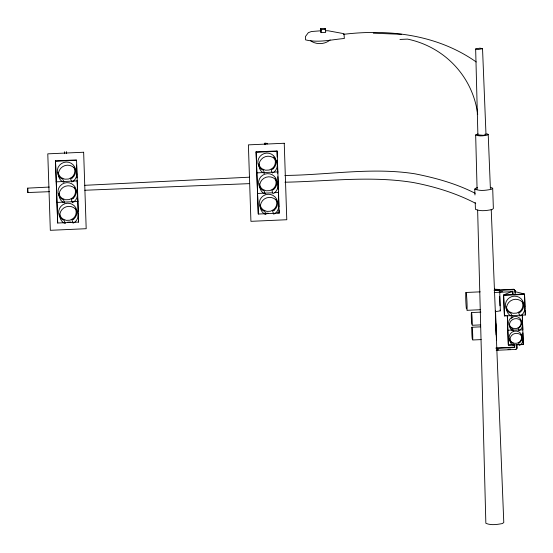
<?xml version="1.0" encoding="UTF-8"?>
<svg xmlns="http://www.w3.org/2000/svg" width="553" height="553" viewBox="0 0 553 553"><rect width="100%" height="100%" fill="white"/><g stroke="black" fill="none" stroke-linecap="round" stroke-linejoin="round"><path stroke-width="0.83" d="M49.3 187.066L27.726 188.131L27.65 189.914L27.871 192.541L49.438 191.677M27.871 192.541L27.726 188.131M64.473 152.649L64.625 153.07M66.339 152.566L66.491 152.987M265.129 143.427L265.074 144.692M266.899 143.151L267.099 143.711M266.933 143.593L267.085 144.008M516.765 345.59L516.841 347.851L515.908 349.427L496.207 350.305M515.908 349.427L516.993 348.272L516.868 344.505M475.649 48.975L479.935 48.159L482.534 48.671L485.99 134.483L483.453 135.333L477.889 134.849L475.649 48.975L478.248 49.48L482.534 48.671M477.087 189.313L475.663 134.946L478.103 133.916M486.764 133.75L488.216 134.386L487.262 135.126C483.502 135.817 479.271 136.529 475.663 134.946M474.958 194.974L474.764 189.064L476.119 188.006L477.543 187.737M490.629 187.356L492.695 188.262L491.34 189.326C485.963 190.315 479.921 191.324 474.764 189.064M330.155 39.913C324.908 44.468 316.309 44.897 310.682 40.784M495.391 311.636L500.361 310.855L499.739 291.977M343.351 34.355C389.236 28.735 437.665 34.784 476.209 61.964M84.678 185.317L249.493 177.188M284.871 175.446C328.206 175.066 371.906 166.992 415.061 173.836C435.764 177.948 456.329 183.651 475.193 193.294M320.629 28.597L325.205 28.397L325.53 29.302L325.634 32.427L321.058 32.634L320.629 28.597L321.058 32.634M320.954 29.509L325.53 29.302M399.95 39.443L407.513 39.104A90.872 89.068 -19.8 0 1 477.716 114.492M55.507 160.861L76.425 159.928L76.563 160.315L78.616 222.078L57.692 223.018L55.507 160.861L57.692 223.018M256.101 151.881L277.018 150.948L277.157 151.342L279.21 213.099L258.286 214.039L256.101 151.881L258.286 214.039M55.646 161.255L76.563 160.315M256.239 152.275L277.157 151.342M271.986 172.19L256.924 172.861L256.779 172.474M273.659 172.114L277.841 171.928L277.703 171.534M272.67 192.776L257.608 193.453L257.463 193.059M274.343 192.7L278.525 192.513L278.38 192.126M67.597 222.175L70.943 222.023M264.839 213.347L268.191 213.195M277.392 212.787L279.065 212.711L279.21 213.099M494.078 290.145L513.778 289.267L515.085 290.74L515.209 294.507L512.97 294.604L512.721 291.244L512.97 294.604M494.23 290.567L513.931 289.682L515.085 290.74M465.979 292.482L480.204 291.846M499.165 291.853L502.553 291.701M494.237 292.496L512.873 291.666M512.659 291.77L510.986 291.846L503.61 294.956L504.433 315.936L525.35 315.003L524.527 294.023L515.168 291.659M513.647 294.507L503.61 294.956L504.433 315.936M515.32 294.438L524.527 294.023L524.956 306.887M503.748 295.35L524.666 294.417M480.322 309.721L466.932 310.323L467.029 309.791A9.201 0.553 87.4 0 0 466.663 296.781A9.201 0.553 87.4 0 0 465.75 294.265A9.201 0.553 87.4 0 0 466.255 307.655L466.414 308.871M471.467 312.542L480.861 312.12M504.288 315.549L505.96 315.473M480.688 324.894L472.151 325.282L472.221 324.901A6.567 0.394 87.4 0 0 471.958 315.611A6.567 0.394 87.4 0 0 471.308 313.814A6.567 0.394 87.4 0 0 471.668 323.374L471.778 324.245M471.958 327.245L480.495 326.864M481.179 339.604L472.642 339.984L472.704 339.611A6.567 0.394 87.4 0 0 472.442 330.314A6.567 0.394 87.4 0 0 471.792 328.517A6.567 0.394 87.4 0 0 472.158 338.077L472.262 338.948M522.26 314.857L523.338 344.547L508.394 345.217L507.322 315.528L508.297 344.934L511.615 344.789M517.428 344.526L523.338 344.547M495.937 347.961L514.573 347.125L514.725 347.547L496.089 348.376M496.912 349.849L498.626 349.773M508.048 349.351L510.619 349.233M84.809 190.253L249.569 183.631M284.94 182.214C327.722 181.391 370.849 175.55 413.416 182.552C435.011 186.672 456.184 193.211 475.725 203.38M321.341 30.747L311.443 31.521L308.339 32.668L305.429 36.546L305.539 39.857C318.293 43.051 331.524 39.609 344.339 38.489L343.987 33.692L328.136 30.774L325.586 30.768M373.31 33.187L401.616 34.327M494.327 289.178L499.394 289.482L499.677 290.263M485.057 134.075L485.99 134.483M525.35 315.003L525.067 310.323M513.778 289.267L513.931 289.682M515.057 294.085L515.209 294.507M516.841 347.851L516.993 348.272M507.806 330.231L522.848 329.844L522.315 316.489M500.078 310.067L500.361 310.855M495.827 325.102L496.027 325.662M496.317 339.805L496.518 340.365L495.543 310.952M77.109 180.513L77.247 180.907L56.33 181.84L56.185 181.446M77.786 201.098L77.932 201.492L57.014 202.426L56.869 202.039M78.616 222.078L78.243 214.827M265.219 144.091L265.108 142.902L265.039 144.589M66.505 152.69L66.381 151.792L66.346 153.589M64.639 152.773L64.514 151.881L64.48 153.672M488.216 134.386L490.393 188.718M491.223 209.414L503.783 522.481L502.428 523.546C497.05 524.534 491.009 525.544 485.852 523.29L477.633 210.022M522.855 332.83L523.235 344.263M514.933 290.318L515.009 292.578M514.629 344.602L514.725 347.547M514.504 344.92L514.573 347.125M499.622 296.346L499.94 305.781M492.695 188.262L493.366 208.522L492.011 209.587C486.633 210.575 480.592 211.585 475.435 209.324L475.214 202.571M495.364 311.215L495.612 318.563M495.771 323.464L496.152 334.904M325.205 28.397L325.254 29.959M277.018 150.948L277.219 156.955M277.329 160.384L277.758 173.248M277.869 176.684L278.297 189.548M278.442 193.84L278.864 206.704M278.982 210.14L279.065 212.711M76.591 165.071L77.019 177.942M77.137 181.37L77.593 195.098M77.703 198.527L78.132 211.391M520.435 320.028A5.993 5.876 -19.8 0 1 519.011 327.252L516.654 328.496L513.993 328.613L511.56 327.59A5.993 5.876 -19.8 0 1 509.354 324.39M511.255 318.39A5.993 5.876 -19.8 0 1 512.984 317.353M520.926 334.738A5.993 5.876 -19.8 0 1 519.502 341.961L517.145 343.206L514.484 343.323L512.05 342.293A5.993 5.876 -19.8 0 1 509.707 338.443M522.198 301.869A9.201 9.014 -19.8 0 1 521.631 315.106L519.82 316.06L518.693 312.929L520.504 311.975A9.201 9.014 -19.8 0 0 521.071 298.738A9.201 9.014 -19.8 0 0 507.619 299.339A9.201 9.014 -19.8 0 0 509.064 312.486L510.931 313.281L512.064 316.413L510.191 315.625A9.201 9.014 -19.8 0 1 508.753 302.47A9.201 9.014 -19.8 0 1 522.198 301.869A8.392 8.226 -19.8 0 1 519.979 311.38L516.675 313.122L512.956 313.288L509.548 311.851A8.392 8.226 -19.8 0 1 506.361 307.012M273.652 156.962A8.392 8.226 -19.8 0 1 272.47 168.306L269.166 170.048L265.447 170.213L262.039 168.776A8.392 8.226 -19.8 0 1 258.852 163.937M275.145 178.778A8.392 8.226 -19.8 0 1 273.154 188.891L269.85 190.633L266.131 190.799L262.723 189.361A8.392 8.226 -19.8 0 1 259.412 183.79M275.829 199.363A8.392 8.226 -19.8 0 1 273.839 209.483L270.535 211.218L266.809 211.391L263.401 209.946A8.392 8.226 -19.8 0 1 260.221 205.108M73.867 167.165A8.392 8.226 -19.8 0 1 71.876 177.285L68.572 179.027L64.853 179.193L61.445 177.748A8.392 8.226 -19.8 0 1 58.134 172.177M74.551 187.757A8.392 8.226 -19.8 0 1 72.561 197.87L69.256 199.612L65.531 199.778L62.123 198.34A8.392 8.226 -19.8 0 1 58.943 193.502M75.236 208.343A8.392 8.226 -19.8 0 1 73.245 218.456L69.941 220.198L66.215 220.364L62.807 218.926A8.392 8.226 -19.8 0 1 59.627 214.087M72.402 177.879L70.59 178.833L71.717 181.965L73.528 181.011A9.201 9.014 -19.8 0 0 74.095 167.766A9.201 9.014 -19.8 0 0 60.65 168.375A9.201 9.014 -19.8 0 0 62.088 181.522L63.961 182.31L62.828 179.179L60.961 178.391A9.201 9.014 -19.8 0 1 59.517 165.243A9.201 9.014 -19.8 0 1 72.968 164.635A9.201 9.014 -19.8 0 1 72.402 177.879M73.079 198.465L71.275 199.419L72.402 202.55L74.213 201.596A9.201 9.014 -19.8 0 0 74.779 188.359A9.201 9.014 -19.8 0 0 61.328 188.96A9.201 9.014 -19.8 0 0 62.772 202.115L64.639 202.903L63.512 199.771L61.646 198.976A9.201 9.014 -19.8 0 1 60.201 185.829A9.201 9.014 -19.8 0 1 73.646 185.227A9.201 9.014 -19.8 0 1 73.079 198.465M73.763 219.057L71.952 220.011L73.086 223.142L74.897 222.188A9.201 9.014 -19.8 0 0 75.464 208.944A9.201 9.014 -19.8 0 0 62.012 209.546A9.201 9.014 -19.8 0 0 63.457 222.7L65.323 223.488L64.196 220.357L62.33 219.569A9.201 9.014 -19.8 0 1 60.885 206.414A9.201 9.014 -19.8 0 1 74.33 205.813A9.201 9.014 -19.8 0 1 73.763 219.057M272.995 168.9L271.184 169.854L272.311 172.985L274.122 172.031A9.201 9.014 -19.8 0 0 274.689 158.794A9.201 9.014 -19.8 0 0 261.244 159.395A9.201 9.014 -19.8 0 0 262.682 172.543L264.555 173.338L263.422 170.206L261.555 169.412A9.201 9.014 -19.8 0 1 260.11 156.264A9.201 9.014 -19.8 0 1 273.562 155.663A9.201 9.014 -19.8 0 1 272.995 168.9M273.68 189.492L271.869 190.446L272.995 193.578L274.806 192.624A9.201 9.014 -19.8 0 0 275.373 179.379A9.201 9.014 -19.8 0 0 261.928 179.981A9.201 9.014 -19.8 0 0 263.366 193.135L265.233 193.923L264.106 190.792L262.24 190.004A9.201 9.014 -19.8 0 1 260.795 176.849A9.201 9.014 -19.8 0 1 274.247 176.248A9.201 9.014 -19.8 0 1 273.68 189.492M274.357 210.078L272.553 211.032L273.68 214.163L275.491 213.209A9.201 9.014 -19.8 0 0 276.058 199.965A9.201 9.014 -19.8 0 0 262.606 200.566A9.201 9.014 -19.8 0 0 264.051 213.721L265.917 214.509L264.79 211.377L262.924 210.589A9.201 9.014 -19.8 0 1 261.479 197.435A9.201 9.014 -19.8 0 1 274.924 196.833A9.201 9.014 -19.8 0 1 274.357 210.078M519.385 327.68L518.092 328.364L518.901 330.597L520.193 329.92A6.567 6.442 -19.8 0 0 520.601 320.457A6.567 6.442 -19.8 0 0 510.993 320.892A6.567 6.442 -19.8 0 0 512.023 330.286L513.357 330.846L512.548 328.613L511.214 328.047A6.567 6.442 -19.8 0 1 510.184 318.652A6.567 6.442 -19.8 0 1 519.792 318.224A6.567 6.442 -19.8 0 1 519.385 327.68M519.875 342.383L518.583 343.067L519.391 345.307L520.684 344.623A6.567 6.442 -19.8 0 0 521.085 335.166A6.567 6.442 -19.8 0 0 511.484 335.595A6.567 6.442 -19.8 0 0 512.513 344.989L513.848 345.556L513.039 343.316L511.705 342.749A6.567 6.442 -19.8 0 1 510.675 333.355A6.567 6.442 -19.8 0 1 520.276 332.927A6.567 6.442 -19.8 0 1 519.875 342.383M83.648 152.241L47.786 153.845L50.323 230.311L86.185 228.707L83.648 152.241M284.242 143.262L248.387 144.865L250.924 221.331L286.779 219.728L284.242 143.262"/></g></svg>
